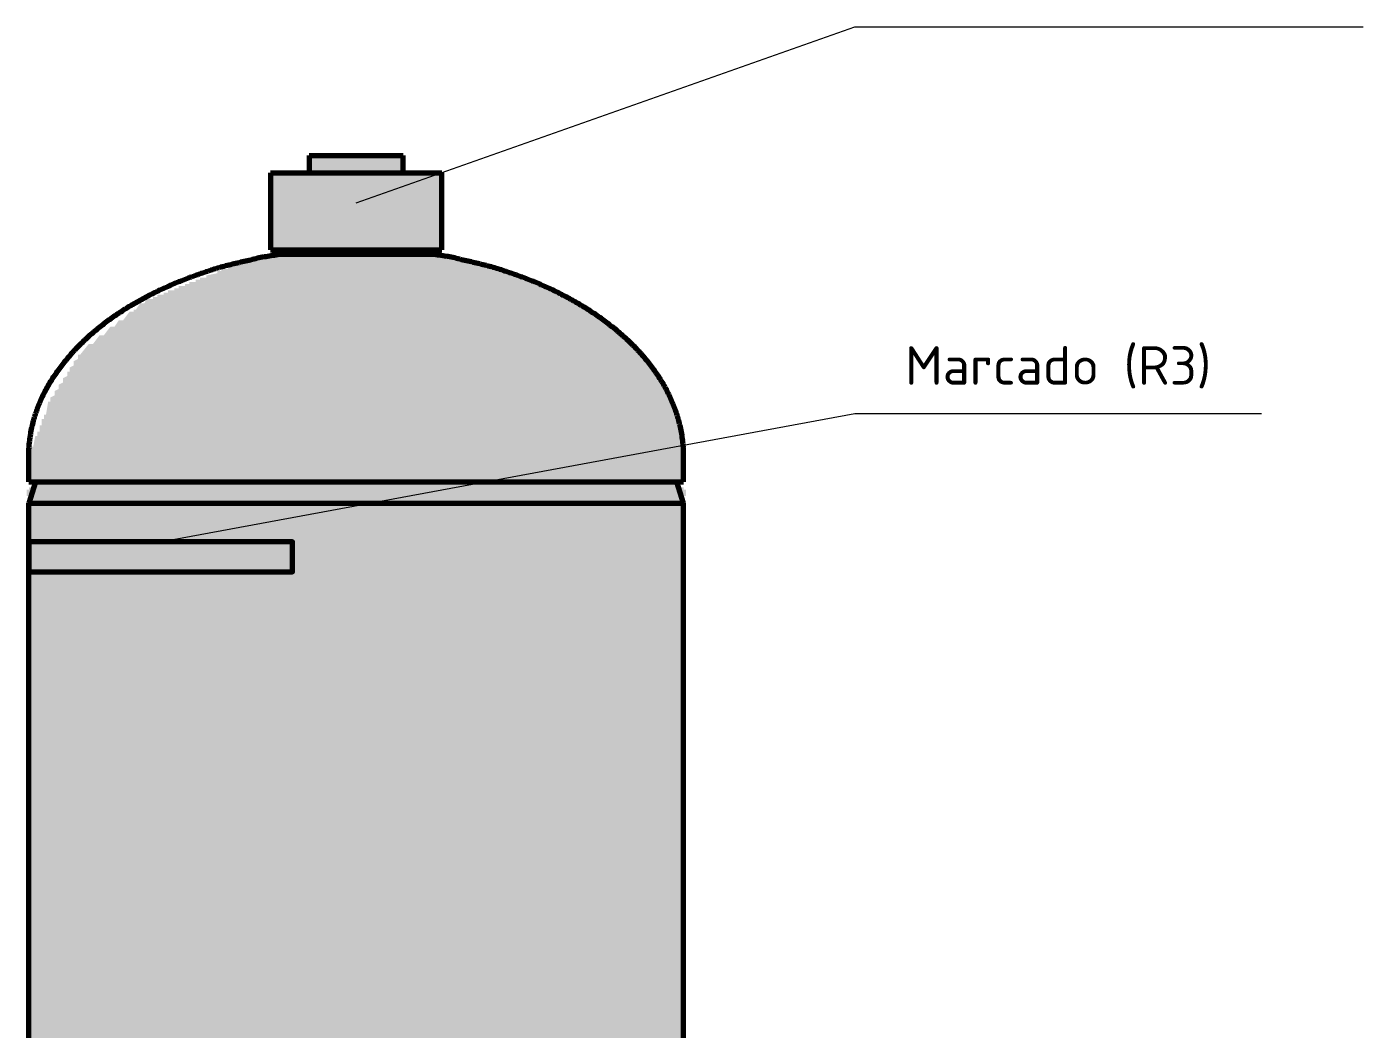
# Model space of a CAD drawing. Header units: millimetres. Extents: x 0 to 1554, y 0 to 420.
# Drawn here: x 1205.6 to 1268.1, y 116.7 to 163.5 of the extents above; entities that cross this region are included whole.
import ezdxf
from ezdxf.enums import TextEntityAlignment as Align

# ---------------------------------------------------------------- set-up
doc = ezdxf.new("R2010")
doc.units = ezdxf.units.MM
for name, color, linetype, lineweight in [('01-VISIBLE', 7, 'CONTINUOUS', 70), ('06-TEXTO', 7, 'CONTINUOUS', 25), ('08-FINA', 5, 'CONTINUOUS', 18), ('13-GRAFICA', 30, 'CONTINUOUS', 18)]:
    doc.layers.add(name, color=color, linetype=linetype, lineweight=lineweight)
doc.styles.add('ISO3098', font='isocpeur.ttf')

msp = doc.modelspace()

# ---------------------------------------------------------------- hatches: boundary and pattern name
at = {"layer": '08-FINA'}
h = msp.add_hatch(color=7, dxfattribs=at)
h.dxf.hatch_style = 1
h.paths.add_polyline_path([(1221, 155.293), (1223.491, 155.748), (1223.224, 156.503)])
h = msp.add_hatch(color=7, dxfattribs=at)
h.dxf.hatch_style = 1
h.paths.add_polyline_path([(1211.86, 139.457), (1214.391, 139.519), (1214.245, 140.305)])
at = {"layer": '13-GRAFICA', "true_color": 0xffd200}
h = msp.add_hatch(color=7, dxfattribs=at)
h.dxf.hatch_style = 1
h.paths.add_polyline_path([(1217.004, 153.1), (1217.004, 156.7), (1218.804, 156.7), (1218.804, 157.5), (1223.204, 157.5), (1223.204, 156.7), (1225.004, 156.7), (1225.004, 153.1)])
at = {"layer": '13-GRAFICA', "true_color": 0xb21820}
h = msp.add_hatch(color=7, dxfattribs=at)
h.dxf.hatch_style = 1
h.paths.add_polyline_path([(1217.304, 152.8), (1217.304, 152.7), (1217.204, 152.7), (1217.204, 152.8), (1217.004, 152.8), (1217.004, 153), (1217.104, 153), (1217.104, 153.1), (1224.904, 153.1), (1224.904, 152.8), (1223.404, 152.8), (1223.404, 152.7), (1223.004, 152.7), (1223.004, 152.8), (1219.804, 152.8), (1219.804, 152.7), (1219.404, 152.7), (1219.404, 152.8)])
h = msp.add_hatch(color=7, dxfattribs=at)
h.dxf.hatch_style = 1
h.paths.add_polyline_path([(1205.704, 142.3), (1205.704, 143.6), (1205.804, 143.6), (1205.804, 143.9), (1205.904, 143.9), (1206.004, 144.4), (1206.104, 144.4), (1206.104, 144.6), (1206.204, 144.6), (1206.204, 144.9), (1206.304, 144.9), (1206.304, 145.2), (1206.404, 145.2), (1206.404, 145.4), (1206.504, 145.4), (1206.604, 146), (1206.704, 146), (1206.704, 146.2), (1206.904, 146.3), (1206.904, 146.5), (1207.104, 146.6), (1207.104, 146.8), (1207.304, 146.9), (1207.304, 147.1), (1207.504, 147.2), (1207.504, 147.4), (1207.604, 147.4), (1207.604, 147.6), (1207.804, 147.7), (1207.804, 147.9), (1208.004, 148), (1208.004, 148.2), (1208.104, 148.2), (1208.504, 148.7), (1208.704, 148.7), (1209.004, 149.1), (1209.204, 149.1), (1209.504, 149.5), (1209.704, 149.5), (1209.904, 149.8), (1210.104, 149.8), (1210.404, 150.2), (1210.604, 150.2), (1210.604, 150.3), (1210.704, 150.3), (1210.904, 150.6), (1211.104, 150.6), (1211.204, 150.8), (1211.504, 150.8), (1211.504, 150.9), (1211.704, 150.9), (1211.704, 151), (1212.004, 151), (1212.004, 151.1), (1212.204, 151.1), (1212.204, 151.2), (1212.504, 151.2), (1212.504, 151.3), (1212.704, 151.3), (1212.704, 151.4), (1213.004, 151.4), (1213.004, 151.5), (1213.204, 151.5), (1213.204, 151.6), (1213.504, 151.6), (1213.504, 151.7), (1213.704, 151.7), (1213.704, 151.8), (1214.004, 151.8), (1214.004, 151.9), (1214.504, 152), (1214.504, 152.1), (1214.704, 152.1), (1214.704, 152.2), (1215.004, 152.2), (1215.004, 152.3), (1215.204, 152.3), (1215.204, 152.4), (1215.904, 152.5), (1215.904, 152.6), (1216.304, 152.6), (1216.304, 152.7), (1216.804, 152.7), (1216.804, 152.8), (1217.204, 152.8), (1217.204, 152.7), (1217.304, 152.7), (1217.304, 152.8), (1219.404, 152.8), (1219.404, 152.7), (1219.804, 152.7), (1219.804, 152.8), (1223.004, 152.8), (1223.004, 152.7), (1223.404, 152.7), (1223.404, 152.8), (1225.204, 152.8), (1225.204, 152.7), (1226.704, 152.5), (1226.704, 152.4), (1227.004, 152.4), (1227.004, 152.3), (1227.304, 152.3), (1227.304, 152.2), (1227.704, 152.2), (1227.704, 152.1), (1228.004, 152.1), (1228.004, 152), (1228.304, 152), (1228.304, 151.9), (1228.704, 151.9), (1228.704, 151.8), (1228.904, 151.8), (1228.904, 151.7), (1229.104, 151.7), (1229.104, 151.6), (1229.304, 151.6), (1229.304, 151.5), (1229.504, 151.5), (1229.504, 151.4), (1229.804, 151.4), (1229.804, 151.3), (1230.004, 151.3), (1230.004, 151.2), (1230.204, 151.2), (1230.204, 151.1), (1230.404, 151.1), (1230.404, 151), (1230.604, 151), (1230.604, 150.9), (1230.904, 150.9), (1230.904, 150.8), (1231.104, 150.8), (1231.204, 150.6), (1231.404, 150.6), (1231.504, 150.4), (1231.704, 150.4), (1231.704, 150.3), (1231.904, 150.3), (1232.004, 150.1), (1232.204, 150.1), (1232.304, 149.9), (1232.504, 149.9), (1232.604, 149.7), (1232.804, 149.7), (1232.804, 149.6), (1232.904, 149.6), (1233.404, 149), (1233.604, 149), (1233.604, 148.9), (1234.404, 148.2), (1234.404, 148), (1234.804, 147.7), (1234.804, 147.5), (1235.104, 147.3), (1235.204, 146.9), (1235.404, 146.8), (1235.404, 146.6), (1235.504, 146.6), (1235.504, 146.4), (1235.604, 146.4), (1235.604, 146.2), (1235.704, 146.2), (1235.704, 146), (1235.804, 146), (1235.804, 145.7), (1235.904, 145.7), (1235.904, 145.4), (1236.004, 145.4), (1236.004, 145.1), (1236.104, 145.1), (1236.104, 144.8), (1236.204, 144.8), (1236.204, 143.9), (1236.304, 143.9), (1236.304, 142.3)])
h = msp.add_hatch(color=7, dxfattribs=at)
h.dxf.hatch_style = 1
h.paths.add_polyline_path([(1236.304, 141.6), (1236.304, 141.5), (1205.704, 141.5), (1205.704, 141.6), (1205.604, 141.6), (1205.604, 141.9), (1205.704, 141.9), (1205.704, 142), (1236.304, 142), (1236.304, 141.9), (1236.404, 141.9), (1236.404, 141.6)])
h = msp.add_hatch(color=7, dxfattribs=at)
h.dxf.hatch_style = 1
h.paths.add_polyline_path([(1206.004, 142.3), (1236.004, 142.3), (1236.004, 142), (1205.904, 142), (1205.904, 142.1), (1206.004, 142.1)])
h = msp.add_hatch(color=7, dxfattribs=at)
h.dxf.hatch_style = 1
h.paths.add_polyline_path([(1205.804, 141.4), (1205.804, 82.3), (1205.804, 82.1), (1205.804, 78), (1205.704, 78), (1205.704, 141.4)])
h = msp.add_hatch(color=7, dxfattribs=at)
h.dxf.hatch_style = 1
h.paths.add_polyline_path([(1205.804, 141.5), (1205.904, 141.5), (1205.904, 82.3), (1205.804, 82.3), (1205.804, 141.4)])
h = msp.add_hatch(color=7, dxfattribs=at)
h.dxf.hatch_style = 1
h.paths.add_polyline_path([(1206.504, 141.5), (1206.504, 82.3), (1206.504, 82.1), (1206.504, 78), (1205.904, 78), (1205.904, 82.1), (1205.904, 82.3), (1205.904, 141.5)])
h = msp.add_hatch(color=7, dxfattribs=at)
h.dxf.hatch_style = 1
h.paths.add_polyline_path([(1206.704, 141.5), (1206.704, 82.3), (1206.504, 82.3), (1206.504, 141.5)])
h = msp.add_hatch(color=7, dxfattribs=at)
h.dxf.hatch_style = 1
h.paths.add_polyline_path([(1208.004, 141.5), (1208.004, 82.3), (1208.004, 82.1), (1208.004, 78), (1206.704, 78), (1206.704, 82.1), (1206.704, 82.3), (1206.704, 141.5)])
h = msp.add_hatch(color=7, dxfattribs=at)
h.dxf.hatch_style = 1
h.paths.add_polyline_path([(1208.304, 141.5), (1208.304, 82.3), (1208.004, 82.3), (1208.004, 141.5)])
h = msp.add_hatch(color=7, dxfattribs=at)
h.dxf.hatch_style = 1
h.paths.add_polyline_path([(1210.404, 141.5), (1210.404, 82.3), (1210.404, 82.1), (1210.404, 78), (1208.304, 78), (1208.304, 82.1), (1208.304, 82.3), (1208.304, 141.5)])
h = msp.add_hatch(color=7, dxfattribs=at)
h.dxf.hatch_style = 1
h.paths.add_polyline_path([(1210.804, 141.5), (1210.804, 82.3), (1210.404, 82.3), (1210.404, 141.5)])
h = msp.add_hatch(color=7, dxfattribs=at)
h.dxf.hatch_style = 1
h.paths.add_polyline_path([(1211.704, 141.5), (1211.704, 116.7), (1211.704, 104.7), (1211.704, 78), (1210.804, 78), (1210.804, 82.1), (1210.804, 82.3), (1210.804, 141.5)])
h = msp.add_hatch(color=7, dxfattribs=at)
h.dxf.hatch_style = 1
h.paths.add_polyline_path([(1213.304, 141.5), (1213.304, 116.7), (1211.704, 116.7), (1211.704, 141.5)])
h = msp.add_hatch(color=7, dxfattribs=at)
h.dxf.hatch_style = 1
h.paths.add_polyline_path([(1213.904, 141.5), (1213.904, 116.7), (1213.304, 116.7), (1213.304, 141.5)])
h = msp.add_hatch(color=7, dxfattribs=at)
h.dxf.hatch_style = 1
h.paths.add_polyline_path([(1216.804, 141.5), (1216.804, 116.7), (1213.904, 116.7), (1213.904, 141.5)])
h = msp.add_hatch(color=7, dxfattribs=at)
h.dxf.hatch_style = 1
h.paths.add_polyline_path([(1217.404, 141.5), (1217.404, 116.7), (1216.804, 116.7), (1216.804, 141.5)])
h = msp.add_hatch(color=7, dxfattribs=at)
h.dxf.hatch_style = 1
h.paths.add_polyline_path([(1224.304, 141.5), (1224.304, 116.7), (1221.304, 116.7), (1221.304, 141.1), (1220.704, 141.1), (1220.704, 116.7), (1217.404, 116.7), (1217.404, 141.5)])
h = msp.add_hatch(color=7, dxfattribs=at)
h.dxf.hatch_style = 1
h.paths.add_polyline_path([(1225.004, 141.5), (1225.004, 116.7), (1224.304, 116.7), (1224.304, 141.5)])
h = msp.add_hatch(color=7, dxfattribs=at)
h.dxf.hatch_style = 1
h.paths.add_polyline_path([(1227.504, 141.5), (1227.504, 116.7), (1225.004, 116.7), (1225.004, 141.5)])
h = msp.add_hatch(color=7, dxfattribs=at)
h.dxf.hatch_style = 1
h.paths.add_polyline_path([(1228.204, 141.5), (1228.204, 116.7), (1227.504, 116.7), (1227.504, 141.5)])
h = msp.add_hatch(color=7, dxfattribs=at)
h.dxf.hatch_style = 1
h.paths.add_polyline_path([(1230.304, 141.5), (1230.304, 116.7), (1228.204, 116.7), (1228.204, 141.5)])
h = msp.add_hatch(color=7, dxfattribs=at)
h.dxf.hatch_style = 1
h.paths.add_polyline_path([(1230.504, 141.5), (1230.504, 82.3), (1230.504, 82.1), (1230.504, 78), (1230.304, 78), (1230.304, 104.7), (1230.304, 116.7), (1230.304, 141.5)])
h = msp.add_hatch(color=7, dxfattribs=at)
h.dxf.hatch_style = 1
h.paths.add_polyline_path([(1230.904, 141.5), (1230.904, 82.3), (1230.504, 82.3), (1230.504, 141.5)])
h = msp.add_hatch(color=7, dxfattribs=at)
h.dxf.hatch_style = 1
h.paths.add_polyline_path([(1232.904, 141.5), (1232.904, 82.3), (1232.904, 82.1), (1232.904, 78), (1230.904, 78), (1230.904, 82.1), (1230.904, 82.3), (1230.904, 141.5)])
h = msp.add_hatch(color=7, dxfattribs=at)
h.dxf.hatch_style = 1
h.paths.add_polyline_path([(1233.104, 141.5), (1233.104, 82.3), (1232.904, 82.3), (1232.904, 141.5)])
h = msp.add_hatch(color=7, dxfattribs=at)
h.dxf.hatch_style = 1
h.paths.add_polyline_path([(1236.204, 141.5), (1236.204, 141.4), (1236.304, 141.4), (1236.304, 78), (1233.104, 78), (1233.104, 82.1), (1233.104, 82.3), (1233.104, 141.5)])
h = msp.add_hatch(color=7, dxfattribs=at)
h.dxf.hatch_style = 1
h.paths.add_polyline_path([(1221.304, 141.1), (1221.304, 116.7), (1220.704, 116.7), (1220.704, 141.1)])
at = {"layer": '13-GRAFICA', "true_color": 0xffffff}
h = msp.add_hatch(color=7, dxfattribs=at)
h.dxf.hatch_style = 1
h.paths.add_polyline_path([(1211.704, 104.7), (1211.704, 116.7), (1230.304, 116.7), (1230.304, 104.7)])
at = {"layer": '13-GRAFICA', "true_color": 0xc81e2d}
h = msp.add_hatch(color=7, dxfattribs=at)
h.dxf.hatch_style = 1
h.paths.add_polyline_path([(1230.304, 114.9), (1211.704, 114.9), (1211.704, 116.7), (1230.304, 116.7)])

# ---------------------------------------------------------------- linework, layer by layer
at = {"layer": '01-VISIBLE'}
for p, q in [((1218.8, 157.5), (1218.8, 156.7)), ((1223.2, 156.7), (1223.2, 157.5)), ((1217, 156.7), (1217, 153.1)), ((1225, 153.1), (1225, 156.7)), ((1217.3, 152.9), (1217.3, 153.1)), ((1224.7, 152.9), (1224.7, 153.1)), ((1224.502, 152.9), (1224.502, 152.9)), ((1205.7, 142.257), (1205.7, 143.457)), ((1236.3, 142.257), (1236.3, 143.457)), ((1206.02, 142.257), (1205.7, 141.257)), ((1236.3, 141.257), (1235.98, 142.257)), ((1205.7, 78), (1205.7, 141.257)), ((1236.3, 78), (1236.3, 141.257))]:
    msp.add_line(p, q, dxfattribs=at)
for points in [[(1218.8, 157.5), (1218.88, 157.5), (1218.96, 157.5), (1219.04, 157.5), (1219.12, 157.5), (1219.2, 157.5), (1219.28, 157.5), (1219.36, 157.5), (1219.44, 157.5), (1219.52, 157.5), (1219.6, 157.5), (1219.68, 157.5), (1219.76, 157.5), (1219.84, 157.5), (1219.92, 157.5), (1220, 157.5), (1220.08, 157.5), (1220.16, 157.5), (1220.24, 157.5), (1220.32, 157.5), (1220.4, 157.5), (1220.48, 157.5), (1220.56, 157.5), (1220.64, 157.5), (1220.72, 157.5), (1220.8, 157.5), (1220.88, 157.5), (1220.96, 157.5), (1221.04, 157.5), (1221.12, 157.5), (1221.2, 157.5), (1221.28, 157.5), (1221.36, 157.5), (1221.44, 157.5), (1221.52, 157.5), (1221.6, 157.5), (1221.68, 157.5), (1221.76, 157.5), (1221.84, 157.5), (1221.92, 157.5), (1222, 157.5), (1222.08, 157.5), (1222.16, 157.5), (1222.24, 157.5), (1222.32, 157.5), (1222.4, 157.5), (1222.48, 157.5), (1222.56, 157.5), (1222.64, 157.5), (1222.72, 157.5), (1222.8, 157.5), (1222.88, 157.5), (1222.96, 157.5), (1223.04, 157.5), (1223.12, 157.5), (1223.2, 157.5)], [(1217, 156.7), (1217.08, 156.7), (1217.16, 156.7), (1217.24, 156.7), (1217.32, 156.7), (1217.4, 156.7), (1217.48, 156.7), (1217.56, 156.7), (1217.64, 156.7), (1217.72, 156.7), (1217.8, 156.7), (1217.88, 156.7), (1217.96, 156.7), (1218.04, 156.7), (1218.12, 156.7), (1218.2, 156.7), (1218.28, 156.7), (1218.36, 156.7), (1218.44, 156.7), (1218.52, 156.7), (1218.6, 156.7), (1218.68, 156.7), (1218.76, 156.7), (1218.84, 156.7), (1218.92, 156.7), (1219, 156.7), (1219.08, 156.7), (1219.16, 156.7), (1219.24, 156.7), (1219.32, 156.7), (1219.4, 156.7), (1219.48, 156.7), (1219.56, 156.7), (1219.64, 156.7), (1219.72, 156.7), (1219.8, 156.7), (1219.88, 156.7), (1219.96, 156.7), (1220.04, 156.7), (1220.12, 156.7), (1220.2, 156.7), (1220.28, 156.7), (1220.36, 156.7), (1220.44, 156.7), (1220.52, 156.7), (1220.6, 156.7), (1220.68, 156.7), (1220.76, 156.7), (1220.84, 156.7), (1220.92, 156.7), (1221, 156.7), (1221.08, 156.7), (1221.16, 156.7), (1221.24, 156.7), (1221.32, 156.7), (1221.4, 156.7), (1221.48, 156.7), (1221.56, 156.7), (1221.64, 156.7), (1221.72, 156.7), (1221.8, 156.7), (1221.88, 156.7), (1221.96, 156.7), (1222.04, 156.7), (1222.12, 156.7), (1222.2, 156.7), (1222.28, 156.7), (1222.36, 156.7), (1222.44, 156.7), (1222.52, 156.7), (1222.6, 156.7), (1222.68, 156.7), (1222.76, 156.7), (1222.84, 156.7), (1222.92, 156.7), (1223, 156.7), (1223.08, 156.7), (1223.16, 156.7), (1223.24, 156.7), (1223.32, 156.7), (1223.4, 156.7), (1223.48, 156.7), (1223.56, 156.7), (1223.64, 156.7), (1223.72, 156.7), (1223.8, 156.7), (1223.88, 156.7), (1223.96, 156.7), (1224.04, 156.7), (1224.12, 156.7), (1224.2, 156.7), (1224.28, 156.7), (1224.36, 156.7), (1224.44, 156.7), (1224.52, 156.7), (1224.6, 156.7), (1224.68, 156.7), (1224.76, 156.7), (1224.84, 156.7), (1224.92, 156.7), (1225, 156.7)], [(1217, 153.1), (1217.08, 153.1), (1217.16, 153.1), (1217.24, 153.1), (1217.32, 153.1), (1217.4, 153.1), (1217.48, 153.1), (1217.56, 153.1), (1217.64, 153.1), (1217.72, 153.1), (1217.8, 153.1), (1217.88, 153.1), (1217.96, 153.1), (1218.04, 153.1), (1218.12, 153.1), (1218.2, 153.1), (1218.28, 153.1), (1218.36, 153.1), (1218.44, 153.1), (1218.52, 153.1), (1218.6, 153.1), (1218.68, 153.1), (1218.76, 153.1), (1218.84, 153.1), (1218.92, 153.1), (1219, 153.1), (1219.08, 153.1), (1219.16, 153.1), (1219.24, 153.1), (1219.32, 153.1), (1219.4, 153.1), (1219.48, 153.1), (1219.56, 153.1), (1219.64, 153.1), (1219.72, 153.1), (1219.8, 153.1), (1219.88, 153.1), (1219.96, 153.1), (1220.04, 153.1), (1220.12, 153.1), (1220.2, 153.1), (1220.28, 153.1), (1220.36, 153.1), (1220.44, 153.1), (1220.52, 153.1), (1220.6, 153.1), (1220.68, 153.1), (1220.76, 153.1), (1220.84, 153.1), (1220.92, 153.1), (1221, 153.1), (1221.08, 153.1), (1221.16, 153.1), (1221.24, 153.1), (1221.32, 153.1), (1221.4, 153.1), (1221.48, 153.1), (1221.56, 153.1), (1221.64, 153.1), (1221.72, 153.1), (1221.8, 153.1), (1221.88, 153.1), (1221.96, 153.1), (1222.04, 153.1), (1222.12, 153.1), (1222.2, 153.1), (1222.28, 153.1), (1222.36, 153.1), (1222.44, 153.1), (1222.52, 153.1), (1222.6, 153.1), (1222.68, 153.1), (1222.76, 153.1), (1222.84, 153.1), (1222.92, 153.1), (1223, 153.1), (1223.08, 153.1), (1223.16, 153.1), (1223.24, 153.1), (1223.32, 153.1), (1223.4, 153.1), (1223.48, 153.1), (1223.56, 153.1), (1223.64, 153.1), (1223.72, 153.1), (1223.8, 153.1), (1223.88, 153.1), (1223.96, 153.1), (1224.04, 153.1), (1224.12, 153.1), (1224.2, 153.1), (1224.28, 153.1), (1224.36, 153.1), (1224.44, 153.1), (1224.52, 153.1), (1224.6, 153.1), (1224.68, 153.1), (1224.76, 153.1), (1224.84, 153.1), (1224.92, 153.1), (1225, 153.1)], [(1205.7, 143.457), (1205.7, 143.537), (1205.702, 143.618), (1205.705, 143.698), (1205.708, 143.778), (1205.713, 143.858), (1205.719, 143.938), (1205.725, 144.018), (1205.733, 144.098), (1205.742, 144.178), (1205.752, 144.257), (1205.763, 144.337), (1205.775, 144.416), (1205.788, 144.495), (1205.802, 144.574), (1205.817, 144.653), (1205.833, 144.732), (1205.85, 144.81), (1205.868, 144.889), (1205.887, 144.967), (1205.906, 145.044), (1205.927, 145.122), (1205.949, 145.199), (1205.972, 145.276), (1205.995, 145.353), (1206.02, 145.429), (1206.045, 145.505), (1206.071, 145.581), (1206.099, 145.657), (1206.127, 145.732), (1206.156, 145.807), (1206.185, 145.881), (1206.216, 145.955), (1206.248, 146.029), (1206.28, 146.103), (1206.313, 146.176), (1206.347, 146.248), (1206.382, 146.321), (1206.417, 146.393), (1206.454, 146.464), (1206.491, 146.535), (1206.528, 146.606), (1206.567, 146.676), (1206.606, 146.746), (1206.646, 146.816), (1206.687, 146.885), (1206.729, 146.954), (1206.771, 147.022), (1206.814, 147.09), (1206.857, 147.157), (1206.901, 147.224), (1206.946, 147.291), (1206.991, 147.357), (1207.037, 147.423), (1207.084, 147.488), (1207.131, 147.553), (1207.179, 147.618), (1207.227, 147.682), (1207.276, 147.745), (1207.326, 147.808), (1207.376, 147.871), (1207.426, 147.933), (1207.478, 147.995), (1207.529, 148.057), (1207.582, 148.118), (1207.634, 148.178), (1207.687, 148.238), (1207.741, 148.298), (1207.795, 148.357), (1207.85, 148.416), (1207.905, 148.474), (1207.961, 148.532), (1208.017, 148.589), (1208.073, 148.646), (1208.13, 148.703), (1208.188, 148.759), (1208.245, 148.815), (1208.304, 148.87), (1208.362, 148.925), (1208.421, 148.979), (1208.48, 149.033), (1208.54, 149.087), (1208.6, 149.14), (1208.661, 149.193), (1208.722, 149.245), (1208.783, 149.297), (1208.845, 149.348), (1208.907, 149.399), (1208.969, 149.45), (1209.031, 149.5), (1209.094, 149.55), (1209.158, 149.599), (1209.221, 149.648), (1209.285, 149.697), (1209.349, 149.745), (1209.414, 149.792), (1209.479, 149.84), (1209.544, 149.887), (1209.609, 149.933), (1209.675, 149.979), (1209.741, 150.025), (1209.807, 150.07), (1209.873, 150.115), (1209.94, 150.16), (1210.007, 150.204), (1210.074, 150.248), (1210.142, 150.291), (1210.21, 150.334), (1210.278, 150.377), (1210.346, 150.419), (1210.414, 150.461), (1210.483, 150.502), (1210.552, 150.543), (1210.621, 150.584), (1210.691, 150.624), (1210.76, 150.664), (1210.83, 150.704), (1210.9, 150.743), (1210.97, 150.782), (1211.041, 150.821), (1211.111, 150.859), (1211.182, 150.897), (1211.253, 150.934), (1211.324, 150.971), (1211.395, 151.008), (1211.467, 151.044), (1211.539, 151.08), (1211.611, 151.116), (1211.683, 151.151), (1211.755, 151.186), (1211.827, 151.221), (1211.9, 151.255), (1211.973, 151.289), (1212.045, 151.323), (1212.118, 151.356), (1212.192, 151.389), (1212.265, 151.421), (1212.338, 151.454), (1212.412, 151.486), (1212.486, 151.517), (1212.56, 151.548), (1212.634, 151.579), (1212.708, 151.609), (1212.783, 151.639), (1212.857, 151.669), (1212.932, 151.699), (1213.007, 151.728), (1213.082, 151.756), (1213.157, 151.785), (1213.232, 151.813), (1213.307, 151.841), (1213.382, 151.868), (1213.458, 151.895), (1213.533, 151.922), (1213.609, 151.949), (1213.685, 151.976), (1213.761, 152.002), (1213.837, 152.028), (1213.913, 152.054), (1213.989, 152.079), (1214.065, 152.105), (1214.141, 152.13), (1214.217, 152.154), (1214.294, 152.179), (1214.37, 152.203), (1214.447, 152.226), (1214.524, 152.249), (1214.601, 152.272), (1214.678, 152.294), (1214.755, 152.316), (1214.833, 152.337), (1214.91, 152.358), (1214.988, 152.378), (1215.066, 152.398), (1215.144, 152.417), (1215.221, 152.437), (1215.299, 152.455), (1215.378, 152.474), (1215.456, 152.492), (1215.534, 152.511), (1215.612, 152.529), (1215.69, 152.546), (1215.768, 152.564), (1215.847, 152.582), (1215.925, 152.6), (1216.003, 152.618), (1216.081, 152.636), (1216.159, 152.655), (1216.237, 152.674), (1216.315, 152.695), (1216.392, 152.717), (1216.47, 152.736), (1216.549, 152.751), (1216.628, 152.765), (1216.707, 152.778), (1216.786, 152.791), (1216.865, 152.803), (1216.945, 152.816), (1217.024, 152.828), (1217.103, 152.84), (1217.183, 152.852), (1217.262, 152.864), (1217.341, 152.876), (1217.421, 152.888), (1217.5, 152.9)], [(1217.3, 152.9), (1217.38, 152.9), (1217.461, 152.9), (1217.541, 152.9), (1217.622, 152.9), (1217.702, 152.9), (1217.783, 152.9), (1217.863, 152.9), (1217.943, 152.9), (1218.024, 152.9), (1218.104, 152.9), (1218.185, 152.9), (1218.265, 152.9), (1218.346, 152.9), (1218.426, 152.9), (1218.507, 152.9), (1218.587, 152.9), (1218.667, 152.9), (1218.748, 152.9), (1218.828, 152.9), (1218.909, 152.9), (1218.989, 152.9), (1219.07, 152.9), (1219.15, 152.9), (1219.23, 152.9), (1219.311, 152.9), (1219.391, 152.9), (1219.472, 152.9), (1219.552, 152.9), (1219.633, 152.9), (1219.713, 152.9), (1219.793, 152.9), (1219.874, 152.9), (1219.954, 152.9), (1220.035, 152.9), (1220.115, 152.9), (1220.196, 152.9), (1220.276, 152.9), (1220.357, 152.9), (1220.437, 152.9), (1220.517, 152.9), (1220.598, 152.9), (1220.678, 152.9), (1220.759, 152.9), (1220.839, 152.9), (1220.92, 152.9), (1221, 152.9), (1221.08, 152.9), (1221.161, 152.9), (1221.241, 152.9), (1221.322, 152.9), (1221.402, 152.9), (1221.483, 152.9), (1221.563, 152.9), (1221.643, 152.9), (1221.724, 152.9), (1221.804, 152.9), (1221.885, 152.9), (1221.965, 152.9), (1222.046, 152.9), (1222.126, 152.9), (1222.207, 152.9), (1222.287, 152.9), (1222.367, 152.9), (1222.448, 152.9), (1222.528, 152.9), (1222.609, 152.9), (1222.689, 152.9), (1222.77, 152.9), (1222.85, 152.9), (1222.93, 152.9), (1223.011, 152.9), (1223.091, 152.9), (1223.172, 152.9), (1223.252, 152.9), (1223.333, 152.9), (1223.413, 152.9), (1223.493, 152.9), (1223.574, 152.9), (1223.654, 152.9), (1223.735, 152.9), (1223.815, 152.9), (1223.896, 152.9), (1223.976, 152.9), (1224.057, 152.9), (1224.137, 152.9), (1224.217, 152.9), (1224.298, 152.9), (1224.378, 152.9), (1224.459, 152.9), (1224.539, 152.9), (1224.62, 152.9), (1224.7, 152.9)], [(1236.3, 143.457), (1236.299, 143.537), (1236.298, 143.618), (1236.295, 143.698), (1236.292, 143.778), (1236.287, 143.858), (1236.281, 143.938), (1236.274, 144.018), (1236.267, 144.098), (1236.258, 144.178), (1236.248, 144.257), (1236.237, 144.337), (1236.225, 144.416), (1236.212, 144.495), (1236.198, 144.574), (1236.183, 144.653), (1236.167, 144.732), (1236.15, 144.81), (1236.132, 144.888), (1236.114, 144.966), (1236.094, 145.044), (1236.073, 145.122), (1236.051, 145.199), (1236.029, 145.276), (1236.005, 145.353), (1235.981, 145.429), (1235.955, 145.505), (1235.929, 145.581), (1235.902, 145.656), (1235.874, 145.732), (1235.845, 145.806), (1235.815, 145.881), (1235.784, 145.955), (1235.753, 146.029), (1235.72, 146.102), (1235.687, 146.175), (1235.653, 146.248), (1235.618, 146.32), (1235.583, 146.392), (1235.546, 146.464), (1235.509, 146.535), (1235.472, 146.606), (1235.433, 146.676), (1235.394, 146.746), (1235.354, 146.816), (1235.313, 146.885), (1235.272, 146.953), (1235.229, 147.022), (1235.187, 147.09), (1235.143, 147.157), (1235.099, 147.224), (1235.054, 147.291), (1235.009, 147.357), (1234.963, 147.423), (1234.916, 147.488), (1234.869, 147.553), (1234.821, 147.617), (1234.773, 147.681), (1234.724, 147.745), (1234.675, 147.808), (1234.625, 147.871), (1234.574, 147.933), (1234.523, 147.995), (1234.471, 148.056), (1234.419, 148.117), (1234.366, 148.178), (1234.313, 148.238), (1234.259, 148.297), (1234.205, 148.356), (1234.15, 148.415), (1234.095, 148.473), (1234.04, 148.531), (1233.984, 148.589), (1233.927, 148.646), (1233.87, 148.702), (1233.813, 148.758), (1233.755, 148.814), (1233.697, 148.869), (1233.638, 148.924), (1233.579, 148.979), (1233.52, 149.033), (1233.46, 149.086), (1233.4, 149.139), (1233.34, 149.192), (1233.279, 149.244), (1233.218, 149.296), (1233.156, 149.348), (1233.094, 149.399), (1233.032, 149.449), (1232.969, 149.499), (1232.906, 149.549), (1232.843, 149.598), (1232.779, 149.647), (1232.716, 149.696), (1232.651, 149.744), (1232.587, 149.792), (1232.522, 149.839), (1232.457, 149.886), (1232.392, 149.933), (1232.326, 149.979), (1232.26, 150.024), (1232.194, 150.07), (1232.127, 150.115), (1232.061, 150.159), (1231.994, 150.203), (1231.926, 150.247), (1231.859, 150.291), (1231.791, 150.334), (1231.723, 150.376), (1231.655, 150.418), (1231.587, 150.46), (1231.518, 150.502), (1231.449, 150.543), (1231.38, 150.584), (1231.31, 150.624), (1231.241, 150.664), (1231.171, 150.704), (1231.101, 150.743), (1231.031, 150.782), (1230.96, 150.82), (1230.89, 150.858), (1230.819, 150.896), (1230.748, 150.933), (1230.677, 150.97), (1230.606, 151.007), (1230.534, 151.044), (1230.462, 151.08), (1230.39, 151.115), (1230.318, 151.151), (1230.246, 151.186), (1230.174, 151.22), (1230.101, 151.255), (1230.029, 151.288), (1229.956, 151.322), (1229.883, 151.355), (1229.81, 151.388), (1229.736, 151.421), (1229.663, 151.453), (1229.589, 151.485), (1229.515, 151.517), (1229.441, 151.548), (1229.367, 151.578), (1229.293, 151.609), (1229.219, 151.639), (1229.144, 151.669), (1229.07, 151.698), (1228.995, 151.727), (1228.92, 151.756), (1228.845, 151.784), (1228.77, 151.812), (1228.694, 151.84), (1228.619, 151.868), (1228.544, 151.895), (1228.468, 151.922), (1228.392, 151.949), (1228.317, 151.975), (1228.241, 152.001), (1228.165, 152.027), (1228.089, 152.053), (1228.013, 152.079), (1227.937, 152.104), (1227.861, 152.129), (1227.784, 152.154), (1227.708, 152.178), (1227.631, 152.202), (1227.554, 152.226), (1227.478, 152.249), (1227.401, 152.271), (1227.323, 152.294), (1227.246, 152.315), (1227.169, 152.336), (1227.091, 152.357), (1227.014, 152.378), (1226.936, 152.397), (1226.858, 152.417), (1226.78, 152.436), (1226.702, 152.455), (1226.624, 152.473), (1226.546, 152.492), (1226.468, 152.51), (1226.39, 152.528), (1226.312, 152.546), (1226.233, 152.564), (1226.155, 152.582), (1226.077, 152.6), (1225.999, 152.618), (1225.921, 152.636), (1225.842, 152.654), (1225.765, 152.673), (1225.687, 152.694), (1225.61, 152.717), (1225.532, 152.735), (1225.453, 152.751), (1225.374, 152.765), (1225.295, 152.778), (1225.216, 152.791), (1225.137, 152.803), (1225.057, 152.816), (1224.978, 152.828), (1224.899, 152.84), (1224.819, 152.852), (1224.74, 152.864), (1224.661, 152.876), (1224.581, 152.888), (1224.502, 152.9)], [(1205.7, 142.257), (1205.78, 142.257), (1205.86, 142.257), (1205.94, 142.257), (1206.02, 142.257), (1206.101, 142.257), (1206.181, 142.257), (1206.261, 142.257), (1206.341, 142.257), (1206.421, 142.257), (1206.501, 142.257), (1206.581, 142.257), (1206.661, 142.257), (1206.741, 142.257), (1206.821, 142.257), (1206.902, 142.257), (1206.982, 142.257), (1207.062, 142.257), (1207.142, 142.257), (1207.222, 142.257), (1207.302, 142.257), (1207.382, 142.257), (1207.462, 142.257), (1207.542, 142.257), (1207.623, 142.257), (1207.703, 142.257), (1207.783, 142.257), (1207.863, 142.257), (1207.943, 142.257), (1208.023, 142.257), (1208.103, 142.257), (1208.183, 142.257), (1208.263, 142.257), (1208.343, 142.257), (1208.424, 142.257), (1208.504, 142.257), (1208.584, 142.257), (1208.664, 142.257), (1208.744, 142.257), (1208.824, 142.257), (1208.904, 142.257), (1208.984, 142.257), (1209.064, 142.257), (1209.145, 142.257), (1209.225, 142.257), (1209.305, 142.257), (1209.385, 142.257), (1209.465, 142.257), (1209.545, 142.257), (1209.625, 142.257), (1209.705, 142.257), (1209.785, 142.257), (1209.865, 142.257), (1209.946, 142.257), (1210.026, 142.257), (1210.106, 142.257), (1210.186, 142.257), (1210.266, 142.257), (1210.346, 142.257), (1210.426, 142.257), (1210.506, 142.257), (1210.586, 142.257), (1210.666, 142.257), (1210.747, 142.257), (1210.827, 142.257), (1210.907, 142.257), (1210.987, 142.257), (1211.067, 142.257), (1211.147, 142.257), (1211.227, 142.257), (1211.307, 142.257), (1211.387, 142.257), (1211.468, 142.257), (1211.548, 142.257), (1211.628, 142.257), (1211.708, 142.257), (1211.788, 142.257), (1211.868, 142.257), (1211.948, 142.257), (1212.028, 142.257), (1212.108, 142.257), (1212.188, 142.257), (1212.269, 142.257), (1212.349, 142.257), (1212.429, 142.257), (1212.509, 142.257), (1212.589, 142.257), (1212.669, 142.257), (1212.749, 142.257), (1212.829, 142.257), (1212.909, 142.257), (1212.99, 142.257), (1213.07, 142.257), (1213.15, 142.257), (1213.23, 142.257), (1213.31, 142.257), (1213.39, 142.257), (1213.47, 142.257), (1213.55, 142.257), (1213.63, 142.257), (1213.71, 142.257), (1213.791, 142.257), (1213.871, 142.257), (1213.951, 142.257), (1214.031, 142.257), (1214.111, 142.257), (1214.191, 142.257), (1214.271, 142.257), (1214.351, 142.257), (1214.431, 142.257), (1214.512, 142.257), (1214.592, 142.257), (1214.672, 142.257), (1214.752, 142.257), (1214.832, 142.257), (1214.912, 142.257), (1214.992, 142.257), (1215.072, 142.257), (1215.152, 142.257), (1215.232, 142.257), (1215.313, 142.257), (1215.393, 142.257), (1215.473, 142.257), (1215.553, 142.257), (1215.633, 142.257), (1215.713, 142.257), (1215.793, 142.257), (1215.873, 142.257), (1215.953, 142.257), (1216.034, 142.257), (1216.114, 142.257), (1216.194, 142.257), (1216.274, 142.257), (1216.354, 142.257), (1216.434, 142.257), (1216.514, 142.257), (1216.594, 142.257), (1216.674, 142.257), (1216.754, 142.257), (1216.835, 142.257), (1216.915, 142.257), (1216.995, 142.257), (1217.075, 142.257), (1217.155, 142.257), (1217.235, 142.257), (1217.315, 142.257), (1217.395, 142.257), (1217.475, 142.257), (1217.555, 142.257), (1217.636, 142.257), (1217.716, 142.257), (1217.796, 142.257), (1217.876, 142.257), (1217.956, 142.257), (1218.036, 142.257), (1218.116, 142.257), (1218.196, 142.257), (1218.276, 142.257), (1218.357, 142.257), (1218.437, 142.257), (1218.517, 142.257), (1218.597, 142.257), (1218.677, 142.257), (1218.757, 142.257), (1218.837, 142.257), (1218.917, 142.257), (1218.997, 142.257), (1219.077, 142.257), (1219.158, 142.257), (1219.238, 142.257), (1219.318, 142.257), (1219.398, 142.257), (1219.478, 142.257), (1219.558, 142.257), (1219.638, 142.257), (1219.718, 142.257), (1219.798, 142.257), (1219.879, 142.257), (1219.959, 142.257), (1220.039, 142.257), (1220.119, 142.257), (1220.199, 142.257), (1220.279, 142.257), (1220.359, 142.257), (1220.439, 142.257), (1220.519, 142.257), (1220.599, 142.257), (1220.68, 142.257), (1220.76, 142.257), (1220.84, 142.257), (1220.92, 142.257), (1221, 142.257), (1221.08, 142.257), (1221.16, 142.257), (1221.24, 142.257), (1221.32, 142.257), (1221.401, 142.257), (1221.481, 142.257), (1221.561, 142.257), (1221.641, 142.257), (1221.721, 142.257), (1221.801, 142.257), (1221.881, 142.257), (1221.961, 142.257), (1222.041, 142.257), (1222.121, 142.257), (1222.202, 142.257), (1222.282, 142.257), (1222.362, 142.257), (1222.442, 142.257), (1222.522, 142.257), (1222.602, 142.257), (1222.682, 142.257), (1222.762, 142.257), (1222.842, 142.257), (1222.923, 142.257), (1223.003, 142.257), (1223.083, 142.257), (1223.163, 142.257), (1223.243, 142.257), (1223.323, 142.257), (1223.403, 142.257), (1223.483, 142.257), (1223.563, 142.257), (1223.643, 142.257), (1223.724, 142.257), (1223.804, 142.257), (1223.884, 142.257), (1223.964, 142.257), (1224.044, 142.257), (1224.124, 142.257), (1224.204, 142.257), (1224.284, 142.257), (1224.364, 142.257), (1224.445, 142.257), (1224.525, 142.257), (1224.605, 142.257), (1224.685, 142.257), (1224.765, 142.257), (1224.845, 142.257), (1224.925, 142.257), (1225.005, 142.257), (1225.085, 142.257), (1225.165, 142.257), (1225.246, 142.257), (1225.326, 142.257), (1225.406, 142.257), (1225.486, 142.257), (1225.566, 142.257), (1225.646, 142.257), (1225.726, 142.257), (1225.806, 142.257), (1225.886, 142.257), (1225.966, 142.257), (1226.047, 142.257), (1226.127, 142.257), (1226.207, 142.257), (1226.287, 142.257), (1226.367, 142.257), (1226.447, 142.257), (1226.527, 142.257), (1226.607, 142.257), (1226.687, 142.257), (1226.768, 142.257), (1226.848, 142.257), (1226.928, 142.257), (1227.008, 142.257), (1227.088, 142.257), (1227.168, 142.257), (1227.248, 142.257), (1227.328, 142.257), (1227.408, 142.257), (1227.488, 142.257), (1227.569, 142.257), (1227.649, 142.257), (1227.729, 142.257), (1227.809, 142.257), (1227.889, 142.257), (1227.969, 142.257), (1228.049, 142.257), (1228.129, 142.257), (1228.209, 142.257), (1228.29, 142.257), (1228.37, 142.257), (1228.45, 142.257), (1228.53, 142.257), (1228.61, 142.257), (1228.69, 142.257), (1228.77, 142.257), (1228.85, 142.257), (1228.93, 142.257), (1229.01, 142.257), (1229.091, 142.257), (1229.171, 142.257), (1229.251, 142.257), (1229.331, 142.257), (1229.411, 142.257), (1229.491, 142.257), (1229.571, 142.257), (1229.651, 142.257), (1229.731, 142.257), (1229.812, 142.257), (1229.892, 142.257), (1229.972, 142.257), (1230.052, 142.257), (1230.132, 142.257), (1230.212, 142.257), (1230.292, 142.257), (1230.372, 142.257), (1230.452, 142.257), (1230.532, 142.257), (1230.613, 142.257), (1230.693, 142.257), (1230.773, 142.257), (1230.853, 142.257), (1230.933, 142.257), (1231.013, 142.257), (1231.093, 142.257), (1231.173, 142.257), (1231.253, 142.257), (1231.334, 142.257), (1231.414, 142.257), (1231.494, 142.257), (1231.574, 142.257), (1231.654, 142.257), (1231.734, 142.257), (1231.814, 142.257), (1231.894, 142.257), (1231.974, 142.257), (1232.054, 142.257), (1232.135, 142.257), (1232.215, 142.257), (1232.295, 142.257), (1232.375, 142.257), (1232.455, 142.257), (1232.535, 142.257), (1232.615, 142.257), (1232.695, 142.257), (1232.775, 142.257), (1232.855, 142.257), (1232.936, 142.257), (1233.016, 142.257), (1233.096, 142.257), (1233.176, 142.257), (1233.256, 142.257), (1233.336, 142.257), (1233.416, 142.257), (1233.496, 142.257), (1233.576, 142.257), (1233.657, 142.257), (1233.737, 142.257), (1233.817, 142.257), (1233.897, 142.257), (1233.977, 142.257), (1234.057, 142.257), (1234.137, 142.257), (1234.217, 142.257), (1234.297, 142.257), (1234.377, 142.257), (1234.458, 142.257), (1234.538, 142.257), (1234.618, 142.257), (1234.698, 142.257), (1234.778, 142.257), (1234.858, 142.257), (1234.938, 142.257), (1235.018, 142.257), (1235.098, 142.257), (1235.179, 142.257), (1235.259, 142.257), (1235.339, 142.257), (1235.419, 142.257), (1235.499, 142.257), (1235.579, 142.257), (1235.659, 142.257), (1235.739, 142.257), (1235.819, 142.257), (1235.899, 142.257), (1235.98, 142.257), (1236.06, 142.257), (1236.14, 142.257), (1236.22, 142.257), (1236.3, 142.257)], [(1205.7, 141.257), (1205.78, 141.257), (1205.86, 141.257), (1205.94, 141.257), (1206.02, 141.257), (1206.101, 141.257), (1206.181, 141.257), (1206.261, 141.257), (1206.341, 141.257), (1206.421, 141.257), (1206.501, 141.257), (1206.581, 141.257), (1206.661, 141.257), (1206.741, 141.257), (1206.821, 141.257), (1206.902, 141.257), (1206.982, 141.257), (1207.062, 141.257), (1207.142, 141.257), (1207.222, 141.257), (1207.302, 141.257), (1207.382, 141.257), (1207.462, 141.257), (1207.542, 141.257), (1207.623, 141.257), (1207.703, 141.257), (1207.783, 141.257), (1207.863, 141.257), (1207.943, 141.257), (1208.023, 141.257), (1208.103, 141.257), (1208.183, 141.257), (1208.263, 141.257), (1208.343, 141.257), (1208.424, 141.257), (1208.504, 141.257), (1208.584, 141.257), (1208.664, 141.257), (1208.744, 141.257), (1208.824, 141.257), (1208.904, 141.257), (1208.984, 141.257), (1209.064, 141.257), (1209.145, 141.257), (1209.225, 141.257), (1209.305, 141.257), (1209.385, 141.257), (1209.465, 141.257), (1209.545, 141.257), (1209.625, 141.257), (1209.705, 141.257), (1209.785, 141.257), (1209.865, 141.257), (1209.946, 141.257), (1210.026, 141.257), (1210.106, 141.257), (1210.186, 141.257), (1210.266, 141.257), (1210.346, 141.257), (1210.426, 141.257), (1210.506, 141.257), (1210.586, 141.257), (1210.666, 141.257), (1210.747, 141.257), (1210.827, 141.257), (1210.907, 141.257), (1210.987, 141.257), (1211.067, 141.257), (1211.147, 141.257), (1211.227, 141.257), (1211.307, 141.257), (1211.387, 141.257), (1211.468, 141.257), (1211.548, 141.257), (1211.628, 141.257), (1211.708, 141.257), (1211.788, 141.257), (1211.868, 141.257), (1211.948, 141.257), (1212.028, 141.257), (1212.108, 141.257), (1212.188, 141.257), (1212.269, 141.257), (1212.349, 141.257), (1212.429, 141.257), (1212.509, 141.257), (1212.589, 141.257), (1212.669, 141.257), (1212.749, 141.257), (1212.829, 141.257), (1212.909, 141.257), (1212.99, 141.257), (1213.07, 141.257), (1213.15, 141.257), (1213.23, 141.257), (1213.31, 141.257), (1213.39, 141.257), (1213.47, 141.257), (1213.55, 141.257), (1213.63, 141.257), (1213.71, 141.257), (1213.791, 141.257), (1213.871, 141.257), (1213.951, 141.257), (1214.031, 141.257), (1214.111, 141.257), (1214.191, 141.257), (1214.271, 141.257), (1214.351, 141.257), (1214.431, 141.257), (1214.512, 141.257), (1214.592, 141.257), (1214.672, 141.257), (1214.752, 141.257), (1214.832, 141.257), (1214.912, 141.257), (1214.992, 141.257), (1215.072, 141.257), (1215.152, 141.257), (1215.232, 141.257), (1215.313, 141.257), (1215.393, 141.257), (1215.473, 141.257), (1215.553, 141.257), (1215.633, 141.257), (1215.713, 141.257), (1215.793, 141.257), (1215.873, 141.257), (1215.953, 141.257), (1216.034, 141.257), (1216.114, 141.257), (1216.194, 141.257), (1216.274, 141.257), (1216.354, 141.257), (1216.434, 141.257), (1216.514, 141.257), (1216.594, 141.257), (1216.674, 141.257), (1216.754, 141.257), (1216.835, 141.257), (1216.915, 141.257), (1216.995, 141.257), (1217.075, 141.257), (1217.155, 141.257), (1217.235, 141.257), (1217.315, 141.257), (1217.395, 141.257), (1217.475, 141.257), (1217.555, 141.257), (1217.636, 141.257), (1217.716, 141.257), (1217.796, 141.257), (1217.876, 141.257), (1217.956, 141.257), (1218.036, 141.257), (1218.116, 141.257), (1218.196, 141.257), (1218.276, 141.257), (1218.357, 141.257), (1218.437, 141.257), (1218.517, 141.257), (1218.597, 141.257), (1218.677, 141.257), (1218.757, 141.257), (1218.837, 141.257), (1218.917, 141.257), (1218.997, 141.257), (1219.077, 141.257), (1219.158, 141.257), (1219.238, 141.257), (1219.318, 141.257), (1219.398, 141.257), (1219.478, 141.257), (1219.558, 141.257), (1219.638, 141.257), (1219.718, 141.257), (1219.798, 141.257), (1219.879, 141.257), (1219.959, 141.257), (1220.039, 141.257), (1220.119, 141.257), (1220.199, 141.257), (1220.279, 141.257), (1220.359, 141.257), (1220.439, 141.257), (1220.519, 141.257), (1220.599, 141.257), (1220.68, 141.257), (1220.76, 141.257), (1220.84, 141.257), (1220.92, 141.257), (1221, 141.257), (1221.08, 141.257), (1221.16, 141.257), (1221.24, 141.257), (1221.32, 141.257), (1221.401, 141.257), (1221.481, 141.257), (1221.561, 141.257), (1221.641, 141.257), (1221.721, 141.257), (1221.801, 141.257), (1221.881, 141.257), (1221.961, 141.257), (1222.041, 141.257), (1222.121, 141.257), (1222.202, 141.257), (1222.282, 141.257), (1222.362, 141.257), (1222.442, 141.257), (1222.522, 141.257), (1222.602, 141.257), (1222.682, 141.257), (1222.762, 141.257), (1222.842, 141.257), (1222.923, 141.257), (1223.003, 141.257), (1223.083, 141.257), (1223.163, 141.257), (1223.243, 141.257), (1223.323, 141.257), (1223.403, 141.257), (1223.483, 141.257), (1223.563, 141.257), (1223.643, 141.257), (1223.724, 141.257), (1223.804, 141.257), (1223.884, 141.257), (1223.964, 141.257), (1224.044, 141.257), (1224.124, 141.257), (1224.204, 141.257), (1224.284, 141.257), (1224.364, 141.257), (1224.445, 141.257), (1224.525, 141.257), (1224.605, 141.257), (1224.685, 141.257), (1224.765, 141.257), (1224.845, 141.257), (1224.925, 141.257), (1225.005, 141.257), (1225.085, 141.257), (1225.165, 141.257), (1225.246, 141.257), (1225.326, 141.257), (1225.406, 141.257), (1225.486, 141.257), (1225.566, 141.257), (1225.646, 141.257), (1225.726, 141.257), (1225.806, 141.257), (1225.886, 141.257), (1225.966, 141.257), (1226.047, 141.257), (1226.127, 141.257), (1226.207, 141.257), (1226.287, 141.257), (1226.367, 141.257), (1226.447, 141.257), (1226.527, 141.257), (1226.607, 141.257), (1226.687, 141.257), (1226.768, 141.257), (1226.848, 141.257), (1226.928, 141.257), (1227.008, 141.257), (1227.088, 141.257), (1227.168, 141.257), (1227.248, 141.257), (1227.328, 141.257), (1227.408, 141.257), (1227.488, 141.257), (1227.569, 141.257), (1227.649, 141.257), (1227.729, 141.257), (1227.809, 141.257), (1227.889, 141.257), (1227.969, 141.257), (1228.049, 141.257), (1228.129, 141.257), (1228.209, 141.257), (1228.29, 141.257), (1228.37, 141.257), (1228.45, 141.257), (1228.53, 141.257), (1228.61, 141.257), (1228.69, 141.257), (1228.77, 141.257), (1228.85, 141.257), (1228.93, 141.257), (1229.01, 141.257), (1229.091, 141.257), (1229.171, 141.257), (1229.251, 141.257), (1229.331, 141.257), (1229.411, 141.257), (1229.491, 141.257), (1229.571, 141.257), (1229.651, 141.257), (1229.731, 141.257), (1229.812, 141.257), (1229.892, 141.257), (1229.972, 141.257), (1230.052, 141.257), (1230.132, 141.257), (1230.212, 141.257), (1230.292, 141.257), (1230.372, 141.257), (1230.452, 141.257), (1230.532, 141.257), (1230.613, 141.257), (1230.693, 141.257), (1230.773, 141.257), (1230.853, 141.257), (1230.933, 141.257), (1231.013, 141.257), (1231.093, 141.257), (1231.173, 141.257), (1231.253, 141.257), (1231.334, 141.257), (1231.414, 141.257), (1231.494, 141.257), (1231.574, 141.257), (1231.654, 141.257), (1231.734, 141.257), (1231.814, 141.257), (1231.894, 141.257), (1231.974, 141.257), (1232.054, 141.257), (1232.135, 141.257), (1232.215, 141.257), (1232.295, 141.257), (1232.375, 141.257), (1232.455, 141.257), (1232.535, 141.257), (1232.615, 141.257), (1232.695, 141.257), (1232.775, 141.257), (1232.855, 141.257), (1232.936, 141.257), (1233.016, 141.257), (1233.096, 141.257), (1233.176, 141.257), (1233.256, 141.257), (1233.336, 141.257), (1233.416, 141.257), (1233.496, 141.257), (1233.576, 141.257), (1233.657, 141.257), (1233.737, 141.257), (1233.817, 141.257), (1233.897, 141.257), (1233.977, 141.257), (1234.057, 141.257), (1234.137, 141.257), (1234.217, 141.257), (1234.297, 141.257), (1234.377, 141.257), (1234.458, 141.257), (1234.538, 141.257), (1234.618, 141.257), (1234.698, 141.257), (1234.778, 141.257), (1234.858, 141.257), (1234.938, 141.257), (1235.018, 141.257), (1235.098, 141.257), (1235.179, 141.257), (1235.259, 141.257), (1235.339, 141.257), (1235.419, 141.257), (1235.499, 141.257), (1235.579, 141.257), (1235.659, 141.257), (1235.739, 141.257), (1235.819, 141.257), (1235.899, 141.257), (1235.98, 141.257), (1236.06, 141.257), (1236.14, 141.257), (1236.22, 141.257), (1236.3, 141.257)]]:
    msp.add_lwpolyline(points, dxfattribs=at)
msp.add_lwpolyline([(1205.7, 138.057), (1218.019, 138.057), (1218.019, 139.457), (1205.7, 139.457)], close=True, dxfattribs=at)
at = {"layer": '08-FINA'}
for p, q in [((1221, 155.293), (1244.3, 163.516)), ((1244.3, 163.516), (1268.06, 163.516)), ((1211.86, 139.457), (1244.3, 145.457)), ((1244.3, 145.457), (1263.308, 145.457))]:
    msp.add_line(p, q, dxfattribs=at)

# ---------------------------------------------------------------- texts
at = {"layer": '06-TEXTO', "style": 'ISO3098'}
msp.add_text('Marcado (R3)', height=1.8, dxfattribs=at).set_placement((1253.804, 146.257), align=Align.BOTTOM_CENTER)

doc.saveas('drawing.dxf')
